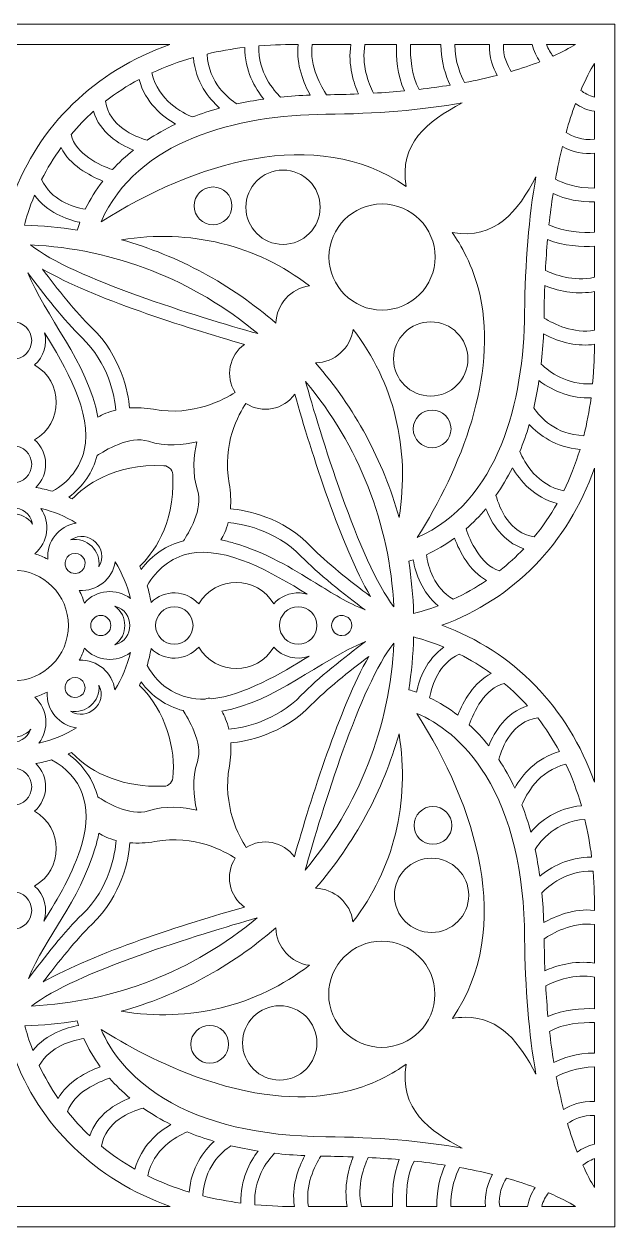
# Model space of a CAD drawing. Header units: inches. Extents: x 45 to 5562, y 0 to 864.
# Drawn here: x 1417 to 1841, y 0 to 864 of the extents above; entities that cross this region are included whole.
import ezdxf

# ---------------------------------------------------------------- set-up
doc = ezdxf.new("R2010")
doc.units = ezdxf.units.IN
doc.header["$MEASUREMENT"] = 0
doc.layers.add('_U+0421_U+043B_U+043E_U+0439 1', color=7, linetype='Continuous')

msp = doc.modelspace()

# ---------------------------------------------------------------- linework, layer by layer
at = {"layer": '_U+0421_U+043B_U+043E_U+0439 1', "color": 1, "lineweight": 9, "true_color": 0xff0000}
msp.add_lwpolyline([(977.11, 864), (977.11, 0), (1841.11, 0), (1841.11, 864), (977.11, 864)], dxfattribs=at)
for points, knots in [([(1408.95, 739.79), (1390.2, 791.31), (1350.01, 830.22), (1296.21, 849.33), (1296.21, 849.33), (1521.68, 849.33), (1521.68, 849.33), (1467.88, 830.22), (1427.69, 791.31), (1408.95, 739.79)], [0, 0, 0, 0, 1, 1, 1, 2, 2, 2, 3, 3, 3, 3]), ([(1569.88, 806.67), (1563.99, 810.32), (1549.61, 821.36), (1548.41, 842.49), (1557.12, 844.55), (1566.21, 846.15), (1575.5, 847.28), (1575.44, 830.58), (1582.74, 817.9), (1589.05, 810.08), (1582.47, 809.15), (1576.05, 808.01), (1569.88, 806.67)], [0, 0, 0, 0, 1, 1, 1, 2, 2, 2, 3, 3, 3, 4, 4, 4, 4]), ([(1622.5, 812.97), (1615.19, 812.7), (1608.05, 812.22), (1601.18, 811.54), (1596.29, 816.25), (1585.02, 829.23), (1585.51, 848.29), (1597.25, 849.28), (1606.29, 849.33), (1613.72, 849.33), (1612.16, 834.63), (1618, 821), (1622.5, 812.97)], [0, 0, 0, 0, 1, 1, 1, 2, 2, 2, 3, 3, 3, 4, 4, 4, 4]), ([(1657.04, 813.78), (1648.96, 813.45), (1641.99, 813.31), (1634.09, 813.22), (1630.65, 818.41), (1621.72, 833.63), (1623.81, 849.33), (1623.81, 849.33), (1651.58, 849.33), (1651.58, 849.33), (1649.37, 834.39), (1653.84, 821), (1657.04, 813.78)], [0, 0, 0, 0, 1, 1, 1, 2, 2, 2, 3, 3, 3, 4, 4, 4, 4]), ([(1689.99, 815.98), (1682.89, 815.31), (1675.51, 814.75), (1667.94, 814.32), (1664.16, 821.71), (1659.09, 834.93), (1661.72, 849.33), (1661.72, 849.33), (1684.34, 849.33), (1684.34, 849.33), (1684.14, 840.47), (1684.9, 827.11), (1689.99, 815.98)], [0, 0, 0, 0, 1, 1, 1, 2, 2, 2, 3, 3, 3, 4, 4, 4, 4]), ([(1700.67, 817.1), (1694.97, 826.73), (1694.16, 840.38), (1694.37, 849.33), (1694.37, 849.33), (1716.21, 849.33), (1716.21, 849.33), (1716.25, 836.67), (1719.78, 826.58), (1722.87, 820.17), (1715.74, 819.01), (1708.3, 817.98), (1700.67, 817.1)], [0, 0, 0, 0, 1, 1, 1, 2, 2, 2, 3, 3, 3, 4, 4, 4, 4]), ([(1756.67, 827.17), (1749.22, 825.26), (1741.35, 823.51), (1733.21, 821.98), (1730.52, 826.91), (1726.3, 836.64), (1726.22, 849.33), (1726.22, 849.33), (1751.06, 849.33), (1751.06, 849.33), (1750.55, 840.19), (1753.68, 832.4), (1756.67, 827.17)], [0, 0, 0, 0, 1, 1, 1, 2, 2, 2, 3, 3, 3, 4, 4, 4, 4]), ([(1766.74, 829.95), (1764.17, 833.83), (1760.5, 840.96), (1761.11, 849.33), (1761.11, 849.33), (1781.68, 849.33), (1781.68, 849.33), (1782.7, 844.58), (1784.97, 840.32), (1787.3, 836.94), (1780.88, 834.42), (1774.1, 832.11), (1766.74, 829.95)], [0, 0, 0, 0, 1, 1, 1, 2, 2, 2, 3, 3, 3, 4, 4, 4, 4]), ([(1796.78, 840.93), (1795.12, 843.08), (1793.18, 846.05), (1792.05, 849.33), (1792.05, 849.33), (1812.86, 849.33), (1812.86, 849.33), (1808.63, 846.77), (1803.31, 843.89), (1796.78, 840.93)], [0, 0, 0, 0, 1, 1, 1, 2, 2, 2, 3, 3, 3, 3]), ([(1537.95, 797.27), (1530.95, 800.1), (1513.14, 809.13), (1508.79, 828.87), (1518.16, 833.25), (1528.15, 836.96), (1538.57, 839.94), (1540.22, 822.26), (1549.6, 810.51), (1557.43, 803.64), (1550.64, 801.78), (1544.21, 799.68), (1537.95, 797.27)], [0, 0, 0, 0, 1, 1, 1, 2, 2, 2, 3, 3, 3, 4, 4, 4, 4]), ([(1816.6, 816.39), (1820.06, 824.43), (1823.46, 830.81), (1826.44, 835.74), (1826.44, 835.74), (1826.44, 811.48), (1826.44, 811.48), (1822.65, 812.35), (1819.11, 814.52), (1816.6, 816.39)], [0, 0, 0, 0, 1, 1, 1, 2, 2, 2, 3, 3, 3, 3]), ([(1505.43, 780.64), (1496.24, 783.25), (1478, 790.64), (1475.56, 808.59), (1482.97, 814.38), (1491.05, 819.64), (1499.62, 824.25), (1504.17, 807.57), (1516.26, 797.6), (1525.85, 792.1), (1518.59, 788.68), (1511.75, 784.84), (1505.43, 780.64)], [0, 0, 0, 0, 1, 1, 1, 2, 2, 2, 3, 3, 3, 4, 4, 4, 4]), ([(1691.35, 747.33), (1626.16, 792.23), (1538.88, 764.11), (1472.36, 721.97), (1498.09, 780.39), (1569.42, 798.73), (1633.65, 799.22), (1669.74, 799.5), (1702.53, 802.22), (1731.49, 807.34), (1706.18, 794.27), (1685.98, 777.92), (1691.35, 747.33)], [0, 0, 0, 0, 1, 1, 1, 2, 2, 2, 3, 3, 3, 4, 4, 4, 4]), ([(1806.05, 786.13), (1808.11, 793.44), (1810.36, 800.39), (1812.77, 806.83), (1816.5, 804.36), (1821.23, 802.03), (1826.44, 801.32), (1826.44, 801.32), (1826.44, 781.32), (1826.44, 781.32), (1817.99, 780.03), (1810.6, 783.31), (1806.05, 786.13)], [0, 0, 0, 0, 1, 1, 1, 2, 2, 2, 3, 3, 3, 4, 4, 4, 4]), ([(1480.46, 759.42), (1471.33, 762.65), (1454.11, 770.51), (1450.82, 784.6), (1455.78, 790.55), (1461.17, 796.16), (1466.91, 801.33), (1471.54, 785.94), (1485.05, 777.69), (1495.58, 773.48), (1490.02, 769.06), (1484.9, 764.28), (1480.46, 759.42)], [0, 0, 0, 0, 1, 1, 1, 2, 2, 2, 3, 3, 3, 4, 4, 4, 4]), ([(1461.04, 730.98), (1451.35, 732.68), (1436.48, 737.68), (1429.7, 752.29), (1433.73, 760.33), (1438.39, 768.04), (1443.6, 775.29), (1449.86, 762.7), (1463.55, 755.24), (1473.6, 751.27), (1468.64, 744.83), (1464.43, 738.03), (1461.04, 730.98)], [0, 0, 0, 0, 1, 1, 1, 2, 2, 2, 3, 3, 3, 4, 4, 4, 4]), ([(1803.41, 776.06), (1810.83, 772.05), (1818.8, 770.38), (1826.45, 771.22), (1826.45, 771.22), (1826.45, 746.23), (1826.45, 746.23), (1813.69, 745.89), (1803.6, 749.91), (1798.44, 752.52), (1799.9, 760.68), (1801.56, 768.57), (1803.41, 776.06)], [0, 0, 0, 0, 1, 1, 1, 2, 2, 2, 3, 3, 3, 4, 4, 4, 4]), ([(1602.92, 705.75), (1588.21, 705.75), (1576.24, 717.72), (1576.24, 732.42), (1576.24, 747.13), (1588.21, 759.1), (1602.92, 759.1), (1617.62, 759.1), (1629.59, 747.13), (1629.59, 732.42), (1629.59, 717.72), (1617.62, 705.75), (1602.92, 705.75)], [0, 0, 0, 0, 1, 1, 1, 2, 2, 2, 3, 3, 3, 4, 4, 4, 4]), ([(1699.27, 495.28), (1730.73, 544.92), (1756.97, 611.32), (1744.31, 668.82), (1739.38, 691.25), (1730.09, 705.84), (1724.41, 714.23), (1755.2, 708.77), (1771.68, 729.63), (1784.45, 754.38), (1779.33, 725.41), (1776.61, 692.62), (1776.33, 656.53), (1775.85, 593.13), (1757.4, 520.5), (1699.27, 495.28)], [0, 0, 0, 0, 1, 1, 1, 2, 2, 2, 3, 3, 3, 4, 4, 4, 5, 5, 5, 5]), ([(1566.24, 733.43), (1566.24, 725.95), (1560.16, 719.86), (1552.68, 719.86), (1545.2, 719.86), (1539.11, 725.95), (1539.11, 733.43), (1539.11, 740.91), (1545.2, 746.99), (1552.68, 746.99), (1560.16, 746.99), (1566.24, 740.91), (1566.24, 733.43)], [0, 0, 0, 0, 1, 1, 1, 2, 2, 2, 3, 3, 3, 4, 4, 4, 4]), ([(1417.36, 719.53), (1418.56, 724.33), (1420.81, 732.01), (1424.63, 741.21), (1433.54, 728.73), (1447.4, 723.66), (1457.07, 721.6), (1456.3, 719.48), (1455.7, 717.59), (1455.23, 716), (1442.82, 717.99), (1430.1, 719.18), (1417.36, 719.53)], [0, 0, 0, 0, 1, 1, 1, 2, 2, 2, 3, 3, 3, 4, 4, 4, 4]), ([(1674, 658.57), (1652.99, 658.57), (1635.89, 675.66), (1635.89, 696.68), (1635.89, 717.69), (1652.99, 734.79), (1674, 734.79), (1695.02, 734.79), (1712.11, 717.69), (1712.11, 696.68), (1712.11, 675.66), (1695.02, 658.57), (1674, 658.57)], [0, 0, 0, 0, 1, 1, 1, 2, 2, 2, 3, 3, 3, 4, 4, 4, 4]), ([(1793.8, 719.8), (1794.62, 727.45), (1795.6, 734.96), (1796.72, 742.2), (1805.89, 738.05), (1816.2, 735.98), (1826.44, 736.22), (1826.44, 736.22), (1826.44, 714.42), (1826.44, 714.42), (1818.51, 714.08), (1804.21, 714.41), (1793.8, 719.8)], [0, 0, 0, 0, 1, 1, 1, 2, 2, 2, 3, 3, 3, 4, 4, 4, 4]), ([(1621.87, 675.98), (1608.44, 674.18), (1598.13, 662.65), (1597.82, 649.12), (1565.64, 677.14), (1527.66, 697.66), (1486.9, 709.06), (1535.98, 716.99), (1584.14, 705.23), (1621.87, 675.98)], [0, 0, 0, 0, 1, 1, 1, 2, 2, 2, 3, 3, 3, 3]), ([(1791.22, 687.02), (1791.6, 694.51), (1792.12, 701.97), (1792.77, 709.27), (1804.25, 704.51), (1817.62, 704.01), (1826.45, 704.38), (1826.45, 704.38), (1826.45, 682.11), (1826.45, 682.11), (1811.38, 678.65), (1797.22, 684.14), (1791.22, 687.02)], [0, 0, 0, 0, 1, 1, 1, 2, 2, 2, 3, 3, 3, 4, 4, 4, 4]), ([(1584.82, 641.63), (1542.02, 653.76), (1451.78, 681.27), (1421.78, 705.36), (1481.68, 702.6), (1538.85, 680.22), (1584.82, 641.63)], [0, 0, 0, 0, 1, 1, 1, 2, 2, 2, 2]), ([(1482.9, 586.73), (1477.56, 585.42), (1473.33, 583.51), (1470.12, 581.64), (1463.17, 620.08), (1431.49, 655.76), (1419.75, 685.3), (1430.83, 670.42), (1446.3, 650.69), (1458.56, 638.9), (1477.76, 620.45), (1481.98, 596.67), (1482.9, 586.73)], [0, 0, 0, 0, 1, 1, 1, 2, 2, 2, 3, 3, 3, 4, 4, 4, 4]), ([(1575.21, 633.93), (1564.3, 625.99), (1561.32, 610.9), (1568.53, 599.41), (1561.11, 594.53), (1538.73, 582.08), (1510.07, 587.31), (1503.85, 588.36), (1498.07, 588.62), (1492.83, 588.26), (1491.76, 599.44), (1486.94, 625.5), (1465.49, 646.1), (1454.54, 656.64), (1440.85, 673.85), (1430.2, 688.01), (1466.79, 666.95), (1532.36, 646.22), (1575.21, 633.93)], [0, 0, 0, 0, 1, 1, 1, 2, 2, 2, 3, 3, 3, 4, 4, 4, 5, 5, 5, 6, 6, 6, 6]), ([(1826.44, 671.9), (1826.44, 671.9), (1826.44, 644.12), (1826.44, 644.12), (1811.75, 641.28), (1797.2, 648.6), (1790.28, 652.86), (1790.37, 657.47), (1790.34, 664.3), (1790.76, 676.22), (1802.61, 671.26), (1815.02, 669.76), (1826.44, 671.9)], [0, 0, 0, 0, 1, 1, 1, 2, 2, 2, 3, 3, 3, 4, 4, 4, 4]), ([(1409.11, 623.26), (1401.71, 623.26), (1395.68, 629.28), (1395.68, 636.69), (1395.68, 644.1), (1401.7, 650.13), (1409.11, 650.13), (1416.52, 650.13), (1422.55, 644.1), (1422.55, 636.69), (1422.55, 629.28), (1416.52, 623.26), (1409.11, 623.26)], [0, 0, 0, 0, 1, 1, 1, 2, 2, 2, 3, 3, 3, 4, 4, 4, 4]), ([(1708.91, 596.78), (1694.2, 596.78), (1682.24, 608.75), (1682.24, 623.45), (1682.24, 638.16), (1694.2, 650.13), (1708.91, 650.13), (1723.62, 650.13), (1735.58, 638.16), (1735.58, 623.45), (1735.58, 608.75), (1723.62, 596.78), (1708.91, 596.78)], [0, 0, 0, 0, 1, 1, 1, 2, 2, 2, 3, 3, 3, 4, 4, 4, 4]), ([(1431.86, 642.3), (1446.34, 618.65), (1466.35, 584.77), (1460.24, 557.91), (1457.42, 545.52), (1449.33, 535.08), (1437.4, 528.39), (1433.53, 529.53), (1429.58, 530.43), (1425.59, 531.09), (1435.16, 540.5), (1434.85, 556.36), (1424.61, 565.34), (1445.26, 577.13), (1445.26, 607.33), (1424.62, 619.12), (1431.29, 624.94), (1433.9, 633.85), (1431.86, 642.3)], [0, 0, 0, 0, 1, 1, 1, 2, 2, 2, 3, 3, 3, 4, 4, 4, 5, 5, 5, 6, 6, 6, 6]), ([(1626.29, 620.64), (1639.82, 620.94), (1651.38, 631.24), (1653.17, 644.71), (1682.5, 606.95), (1694.25, 558.76), (1686.21, 509.68), (1674.82, 550.44), (1654.31, 588.45), (1626.29, 620.64)], [0, 0, 0, 0, 1, 1, 1, 2, 2, 2, 3, 3, 3, 3]), ([(1788.18, 619.71), (1788.97, 626.72), (1789.56, 634.02), (1789.91, 641.49), (1802.34, 634.87), (1815.05, 632.25), (1826.45, 633.96), (1826.43, 627.64), (1826.29, 617.79), (1825.13, 605.58), (1806.88, 604.48), (1793.87, 614.32), (1788.18, 619.71)], [0, 0, 0, 0, 1, 1, 1, 2, 2, 2, 3, 3, 3, 4, 4, 4, 4]), ([(1619.09, 607.3), (1657.28, 561.62), (1679.53, 504.85), (1682.44, 445.45), (1658.03, 476.44), (1628.55, 573.28), (1619.09, 607.3)], [0, 0, 0, 0, 1, 1, 1, 2, 2, 2, 2]), ([(1782.8, 588.38), (1784.27, 594.61), (1785.54, 601.18), (1786.59, 607.96), (1797.72, 599.46), (1810.71, 595.12), (1823.97, 595.5), (1822.72, 586.1), (1820.99, 576.98), (1818.81, 568.33), (1798.57, 569), (1787.31, 581.74), (1782.8, 588.38)], [0, 0, 0, 0, 1, 1, 1, 2, 2, 2, 3, 3, 3, 4, 4, 4, 4]), ([(1611.33, 598.14), (1623.74, 554.89), (1644.59, 489.04), (1665.69, 452.83), (1651.3, 463.63), (1633.87, 477.46), (1623.22, 488.55), (1602.53, 510.07), (1576.42, 514.85), (1565.18, 515.9), (1565.64, 521.58), (1565.34, 527.61), (1564.28, 533.9), (1559.07, 562.45), (1571.05, 583.82), (1576.3, 591.52), (1587.95, 583.9), (1603.42, 587.04), (1611.33, 598.14)], [0, 0, 0, 0, 1, 1, 1, 2, 2, 2, 3, 3, 3, 4, 4, 4, 5, 5, 5, 6, 6, 6, 6]), ([(1709.91, 559.65), (1702.43, 559.65), (1696.35, 565.73), (1696.35, 573.21), (1696.35, 580.7), (1702.43, 586.78), (1709.91, 586.78), (1717.39, 586.78), (1723.48, 580.7), (1723.48, 573.21), (1723.48, 565.73), (1717.39, 559.65), (1709.91, 559.65)], [0, 0, 0, 0, 1, 1, 1, 2, 2, 2, 3, 3, 3, 4, 4, 4, 4]), ([(1804.38, 528.7), (1785.43, 532.68), (1776.29, 548.89), (1772.84, 556.96), (1775.27, 562.86), (1777.54, 569.26), (1779.65, 576.47), (1786.6, 568.9), (1798.46, 559.83), (1816.06, 558.48), (1812.89, 548.02), (1808.97, 538.03), (1804.38, 528.7)], [0, 0, 0, 0, 1, 1, 1, 2, 2, 2, 3, 3, 3, 4, 4, 4, 4]), ([(1469.55, 554.08), (1474.32, 557.26), (1493.16, 568.93), (1506.41, 564.32), (1518.23, 560.21), (1531.84, 561.82), (1541.07, 563.85), (1539.04, 554.62), (1537.43, 541.01), (1541.55, 529.19), (1546.15, 515.96), (1534.6, 497.52), (1531.43, 492.83), (1519.27, 489.74), (1508.91, 482.68), (1501.14, 472.24), (1500.8, 473.01), (1500.46, 473.78), (1500.1, 474.54), (1508.84, 482.95), (1525.13, 503.49), (1523.89, 538.86), (1524.48, 543.07), (1521.25, 546.61), (1517.3, 546.8), (1481.1, 548.48), (1460.18, 531.88), (1451.66, 522.98), (1450.82, 523.38), (1449.98, 523.76), (1449.14, 524.12), (1459.45, 531.83), (1466.44, 542.08), (1469.55, 554.08)], [0, 0, 0, 0, 1, 1, 1, 2, 2, 2, 3, 3, 3, 4, 4, 4, 5, 5, 5, 6, 6, 6, 7, 7, 7, 8, 8, 8, 9, 9, 9, 10, 10, 10, 11, 11, 11, 11]), ([(1422.55, 547.77), (1422.55, 540.36), (1416.52, 534.33), (1409.11, 534.33), (1401.7, 534.33), (1395.68, 540.36), (1395.68, 547.77), (1395.68, 555.18), (1401.7, 561.2), (1409.11, 561.2), (1416.52, 561.2), (1422.55, 555.18), (1422.55, 547.77)], [0, 0, 0, 0, 1, 1, 1, 2, 2, 2, 3, 3, 3, 4, 4, 4, 4]), ([(1826.44, 544.9), (1826.44, 544.9), (1826.44, 319.43), (1826.44, 319.43), (1807.34, 373.23), (1768.42, 413.42), (1716.9, 432.17), (1768.42, 450.91), (1807.33, 491.1), (1826.44, 544.9)], [0, 0, 0, 0, 1, 1, 1, 2, 2, 2, 3, 3, 3, 3]), ([(1767.56, 545.32), (1773.07, 535.93), (1783.03, 524.02), (1799.57, 519.57), (1794.74, 511.05), (1789.24, 503.02), (1783.17, 495.63), (1765.37, 498.35), (1758.24, 516.32), (1755.76, 525.4), (1760.07, 531.56), (1764.02, 538.23), (1767.56, 545.32)], [0, 0, 0, 0, 1, 1, 1, 2, 2, 2, 3, 3, 3, 4, 4, 4, 4]), ([(1423.24, 504.86), (1416.38, 514.7), (1401.91, 514.73), (1394.99, 504.87), (1398.09, 520.48), (1420.16, 520.44), (1423.24, 504.86)], [0, 0, 0, 0, 1, 1, 1, 2, 2, 2, 2]), ([(1434.1, 479.6), (1431.09, 481.18), (1427.94, 482.47), (1424.69, 483.46), (1434.56, 491.59), (1436.19, 506), (1429.15, 516.1), (1438.08, 513.97), (1446.62, 510.42), (1454.45, 505.58), (1442.23, 503.58), (1433.06, 492.27), (1434.1, 479.6)], [0, 0, 0, 0, 1, 1, 1, 2, 2, 2, 3, 3, 3, 4, 4, 4, 4]), ([(1758.25, 471.22), (1744.55, 475.54), (1736.99, 493.44), (1734.27, 501.33), (1739.38, 505.79), (1744.08, 510.59), (1748.51, 515.9), (1752.61, 505.49), (1760.66, 492.06), (1775.69, 487.15), (1770.25, 481.39), (1764.51, 476.14), (1758.25, 471.22)], [0, 0, 0, 0, 1, 1, 1, 2, 2, 2, 3, 3, 3, 4, 4, 4, 4]), ([(1470.72, 474.08), (1472.41, 485.82), (1462.14, 495.65), (1450.51, 493.48), (1463.36, 501.88), (1478.51, 487.26), (1470.72, 474.08)], [0, 0, 0, 0, 1, 1, 1, 2, 2, 2, 2]), ([(1626.24, 462.57), (1608.95, 473.26), (1591.07, 484.31), (1567.52, 491.23), (1564.42, 492.14), (1561.34, 492.87), (1558.31, 493.42), (1560.21, 496.57), (1562.15, 500.72), (1563.53, 505.98), (1572.48, 505.16), (1597.23, 501.16), (1616.01, 481.62), (1627.68, 469.48), (1647.15, 454.19), (1661.92, 443.17), (1649.55, 448.15), (1638.12, 455.22), (1626.24, 462.57)], [0, 0, 0, 0, 1, 1, 1, 2, 2, 2, 3, 3, 3, 4, 4, 4, 5, 5, 5, 6, 6, 6, 6]), ([(1725.99, 494.69), (1729.75, 484.78), (1736.84, 471.17), (1748.92, 464.38), (1741.41, 459.28), (1733.44, 454.75), (1725.14, 450.87), (1711.21, 458.72), (1707.07, 474.48), (1705.85, 482.87), (1712.81, 486.03), (1719.56, 489.99), (1725.99, 494.69)], [0, 0, 0, 0, 1, 1, 1, 2, 2, 2, 3, 3, 3, 4, 4, 4, 4]), ([(1535.81, 483.64), (1562.31, 489.12), (1595.24, 469.9), (1620.35, 454.5), (1618.68, 454.98), (1616.94, 455.27), (1615.14, 455.38), (1607.76, 455.79), (1600.91, 452.86), (1596.23, 447.5), (1584.43, 468.15), (1554.24, 468.14), (1542.45, 447.5), (1533.47, 457.75), (1517.6, 458.03), (1508.21, 448.47), (1507.53, 452.55), (1506.61, 456.57), (1505.44, 460.51), (1512.07, 472.39), (1522.8, 480.73), (1535.07, 483.49), (1535.32, 483.52), (1535.57, 483.57), (1535.81, 483.64)], [0, 0, 0, 0, 1, 1, 1, 2, 2, 2, 3, 3, 3, 4, 4, 4, 5, 5, 5, 6, 6, 6, 7, 7, 7, 8, 8, 8, 8]), ([(1453.69, 483.78), (1460.08, 483.78), (1463.31, 476), (1458.79, 471.48), (1455.98, 468.67), (1451.4, 468.67), (1448.59, 471.48), (1444.18, 475.89), (1447.12, 483.78), (1453.69, 483.78)], [0, 0, 0, 0, 1, 1, 1, 2, 2, 2, 3, 3, 3, 3]), ([(1460.39, 448.15), (1459.41, 451.27), (1458.13, 454.3), (1456.6, 457.19), (1469.34, 456.19), (1480.57, 465.43), (1482.5, 477.65), (1487.55, 469.57), (1491.21, 460.73), (1493.35, 451.47), (1483.59, 458.88), (1468.94, 457.92), (1460.39, 448.15)], [0, 0, 0, 0, 1, 1, 1, 2, 2, 2, 3, 3, 3, 4, 4, 4, 4]), ([(1696.34, 479.13), (1698.07, 469.54), (1702.57, 455.7), (1714.25, 446.23), (1706.97, 443.42), (1700.88, 441.65), (1696.64, 440.58), (1696.27, 453.21), (1695.09, 465.8), (1693.12, 478.12), (1694.18, 478.43), (1695.25, 478.77), (1696.34, 479.13)], [0, 0, 0, 0, 1, 1, 1, 2, 2, 2, 3, 3, 3, 4, 4, 4, 4]), ([(1369.33, 432), (1369.33, 453.93), (1387.18, 471.78), (1409.11, 471.78), (1431.05, 471.78), (1448.89, 453.93), (1448.89, 432), (1448.89, 410.07), (1431.05, 392.22), (1409.11, 392.22), (1387.18, 392.22), (1369.33, 410.07), (1369.33, 432)], [0, 0, 0, 0, 1, 1, 1, 2, 2, 2, 3, 3, 3, 4, 4, 4, 4]), ([(1482.3, 418.11), (1491.73, 425), (1491.73, 439), (1482.3, 445.89), (1496.68, 441.94), (1496.5, 422), (1482.3, 418.11)], [0, 0, 0, 0, 1, 1, 1, 2, 2, 2, 2]), ([(1524.88, 445.43), (1532.29, 445.43), (1538.32, 439.41), (1538.32, 432), (1538.32, 424.59), (1532.29, 418.57), (1524.88, 418.57), (1517.47, 418.57), (1511.45, 424.59), (1511.45, 432), (1511.45, 439.41), (1517.47, 445.43), (1524.88, 445.43)], [0, 0, 0, 0, 1, 1, 1, 2, 2, 2, 3, 3, 3, 4, 4, 4, 4]), ([(1600.37, 432), (1600.37, 439.41), (1606.4, 445.43), (1613.81, 445.43), (1621.21, 445.43), (1627.24, 439.41), (1627.24, 432), (1627.24, 424.59), (1621.21, 418.57), (1613.81, 418.57), (1606.4, 418.57), (1600.37, 424.59), (1600.37, 432)], [0, 0, 0, 0, 1, 1, 1, 2, 2, 2, 3, 3, 3, 4, 4, 4, 4]), ([(1479.36, 432), (1479.36, 428.02), (1476.13, 424.79), (1472.16, 424.79), (1468.18, 424.79), (1464.95, 428.02), (1464.95, 432), (1464.95, 435.98), (1468.18, 439.21), (1472.16, 439.21), (1476.13, 439.21), (1479.36, 435.98), (1479.36, 432)], [0, 0, 0, 0, 1, 1, 1, 2, 2, 2, 3, 3, 3, 4, 4, 4, 4]), ([(1645.08, 424.71), (1641.06, 424.71), (1637.79, 427.98), (1637.79, 432), (1637.79, 436.11), (1641.16, 439.29), (1645.05, 439.29), (1646.73, 439.29), (1646.81, 439.03), (1649.64, 437.67), (1654.96, 433.42), (1651.96, 424.71), (1645.08, 424.71)], [0, 0, 0, 0, 1, 1, 1, 2, 2, 2, 3, 3, 3, 4, 4, 4, 4]), ([(1698.71, 384.04), (1696.59, 384.81), (1694.71, 385.41), (1693.11, 385.88), (1695.1, 398.3), (1696.29, 411.01), (1696.64, 423.76), (1701.44, 422.55), (1709.13, 420.3), (1718.32, 416.48), (1705.84, 407.58), (1700.77, 393.72), (1698.71, 384.04)], [0, 0, 0, 0, 1, 1, 1, 2, 2, 2, 3, 3, 3, 4, 4, 4, 4]), ([(1456.73, 407.04), (1458.22, 409.86), (1459.44, 412.8), (1460.4, 415.83), (1468.98, 406.05), (1483.62, 405.15), (1493.35, 412.53), (1491.17, 403.06), (1487.4, 394.05), (1482.17, 385.81), (1480.62, 397.92), (1469.76, 407.77), (1456.73, 407.04)], [0, 0, 0, 0, 1, 1, 1, 2, 2, 2, 3, 3, 3, 4, 4, 4, 4]), ([(1551.65, 379.37), (1550.05, 380.1), (1548.29, 379.91), (1546.95, 379.07), (1529.18, 378.64), (1514.14, 387.41), (1505.38, 403.27), (1506.58, 407.28), (1507.52, 411.38), (1508.21, 415.53), (1517.61, 405.96), (1533.47, 406.26), (1542.45, 416.5), (1554.24, 395.86), (1584.44, 395.86), (1596.23, 416.5), (1602.66, 409.14), (1612.76, 406.84), (1621.57, 409.88), (1601.4, 397.49), (1575, 381.83), (1551.65, 379.37)], [0, 0, 0, 0, 1, 1, 1, 2, 2, 2, 3, 3, 3, 4, 4, 4, 5, 5, 5, 6, 6, 6, 7, 7, 7, 7]), ([(1616.01, 381.88), (1597.65, 362.78), (1573.95, 358.51), (1563.99, 357.57), (1562.75, 362.89), (1560.91, 367.14), (1559.1, 370.38), (1597.5, 377.22), (1628.98, 406.96), (1662.1, 420.46), (1647.26, 409.39), (1627.72, 394.06), (1616.01, 381.88)], [0, 0, 0, 0, 1, 1, 1, 2, 2, 2, 3, 3, 3, 4, 4, 4, 4]), ([(1682.47, 419.33), (1679.71, 359.43), (1657.33, 302.26), (1618.75, 256.3), (1630.88, 299.09), (1658.38, 389.33), (1682.47, 419.33)], [0, 0, 0, 0, 1, 1, 1, 2, 2, 2, 2]), ([(1576.52, 272.58), (1571.63, 279.99), (1559.18, 302.33), (1564.43, 331.05), (1565.39, 336.78), (1565.72, 342.34), (1565.41, 347.62), (1576.56, 348.7), (1602.63, 353.53), (1623.22, 374.95), (1633.61, 385.76), (1650.57, 399.27), (1664.46, 409.74), (1643.6, 372.88), (1623.14, 308.08), (1611.04, 265.9), (1603.09, 276.82), (1587.99, 279.78), (1576.52, 272.58)], [0, 0, 0, 0, 1, 1, 1, 2, 2, 2, 3, 3, 3, 4, 4, 4, 5, 5, 5, 6, 6, 6, 6]), ([(1728.38, 367.51), (1721.94, 372.47), (1715.14, 376.68), (1708.1, 380.07), (1709.82, 389.76), (1714.83, 404.65), (1729.41, 411.41), (1737.44, 407.38), (1745.16, 402.72), (1752.41, 397.51), (1739.81, 391.25), (1732.35, 377.56), (1728.38, 367.51)], [0, 0, 0, 0, 1, 1, 1, 2, 2, 2, 3, 3, 3, 4, 4, 4, 4]), ([(1460.33, 390.16), (1463.35, 382.88), (1454.12, 376.79), (1448.59, 382.32), (1446.09, 384.83), (1446.16, 388.03), (1447.06, 390.2), (1449.54, 396.2), (1457.9, 396.05), (1460.33, 390.16)], [0, 0, 0, 0, 1, 1, 1, 2, 2, 2, 3, 3, 3, 3]), ([(1451.21, 340.81), (1466.29, 324.67), (1490.31, 315.65), (1516.03, 316.55), (1519.7, 316.08), (1523.23, 318.47), (1523.85, 322.65), (1526.21, 342.47), (1518.7, 371.22), (1499.88, 389), (1500.28, 389.84), (1500.67, 390.69), (1501.05, 391.55), (1508.77, 381.12), (1519.08, 374.04), (1531.18, 370.91), (1534.37, 366.14), (1546.05, 347.32), (1541.43, 334.04), (1537.32, 322.22), (1538.93, 308.61), (1540.96, 299.37), (1531.73, 301.41), (1518.12, 303.01), (1506.3, 298.9), (1493.07, 294.3), (1474.64, 305.84), (1469.94, 309.02), (1466.82, 321.25), (1459.42, 331.95), (1448.78, 339.72), (1449.59, 340.07), (1450.41, 340.43), (1451.21, 340.81)], [0, 0, 0, 0, 1, 1, 1, 2, 2, 2, 3, 3, 3, 4, 4, 4, 5, 5, 5, 6, 6, 6, 7, 7, 7, 8, 8, 8, 9, 9, 9, 10, 10, 10, 11, 11, 11, 11]), ([(1470.81, 389.14), (1477.31, 376.12), (1462.46, 362.85), (1450.3, 370.53), (1461.19, 368.54), (1472.04, 376.97), (1470.81, 389.14)], [0, 0, 0, 0, 1, 1, 1, 2, 2, 2, 2]), ([(1750.6, 345.54), (1746.24, 351.03), (1741.6, 356.01), (1736.53, 360.65), (1739.76, 369.78), (1747.62, 387.01), (1761.71, 390.3), (1767.67, 385.34), (1773.28, 379.94), (1778.44, 374.2), (1763.06, 369.57), (1754.81, 356.07), (1750.6, 345.54)], [0, 0, 0, 0, 1, 1, 1, 2, 2, 2, 3, 3, 3, 4, 4, 4, 4]), ([(1424.78, 380.55), (1427.83, 381.48), (1430.78, 382.68), (1433.62, 384.14), (1432.78, 371.19), (1442.48, 360.17), (1454.6, 358.51), (1446.32, 353.36), (1437.28, 349.67), (1427.78, 347.58), (1435.18, 357.16), (1434.56, 371.82), (1424.78, 380.55)], [0, 0, 0, 0, 1, 1, 1, 2, 2, 2, 3, 3, 3, 4, 4, 4, 4]), ([(1733.53, 150.58), (1730.38, 150.58), (1727.33, 150.27), (1724.44, 149.77), (1769.48, 215.14), (1740.98, 302.68), (1699, 368.87), (1714.13, 362.38), (1732.84, 349.55), (1748.43, 324.17), (1766.58, 294.6), (1775.97, 255.34), (1776.33, 207.47), (1776.61, 171.38), (1779.33, 138.59), (1784.45, 109.62), (1772.99, 131.84), (1759.2, 150.58), (1733.53, 150.58)], [0, 0, 0, 0, 1, 1, 1, 2, 2, 2, 3, 3, 3, 4, 4, 4, 5, 5, 5, 6, 6, 6, 6]), ([(1769.21, 315.27), (1765.78, 322.54), (1761.94, 329.4), (1757.72, 335.73), (1760.24, 344.91), (1767.5, 363.15), (1785.7, 365.56), (1791.49, 358.14), (1796.75, 350.07), (1801.37, 341.49), (1784.68, 336.95), (1774.71, 324.85), (1769.21, 315.27)], [0, 0, 0, 0, 1, 1, 1, 2, 2, 2, 3, 3, 3, 4, 4, 4, 4]), ([(1394.28, 360.26), (1400.24, 350.13), (1414.18, 348.86), (1421.9, 357.45), (1416.65, 343.63), (1396.65, 345.61), (1394.28, 360.26)], [0, 0, 0, 0, 1, 1, 1, 2, 2, 2, 2]), ([(1653.1, 219.25), (1651.3, 232.67), (1639.77, 242.99), (1626.23, 243.29), (1654.25, 275.47), (1674.77, 313.45), (1686.17, 354.21), (1694.11, 305.14), (1682.34, 256.97), (1653.1, 219.25)], [0, 0, 0, 0, 1, 1, 1, 2, 2, 2, 3, 3, 3, 3]), ([(1409.11, 302.8), (1401.71, 302.8), (1395.68, 308.82), (1395.68, 316.23), (1395.68, 323.64), (1401.7, 329.67), (1409.11, 329.67), (1416.52, 329.67), (1422.55, 323.64), (1422.55, 316.23), (1422.55, 308.82), (1416.52, 302.8), (1409.11, 302.8)], [0, 0, 0, 0, 1, 1, 1, 2, 2, 2, 3, 3, 3, 4, 4, 4, 4]), ([(1424.62, 244.88), (1445.26, 256.68), (1445.25, 286.88), (1424.61, 298.66), (1434.83, 307.62), (1435.17, 323.49), (1425.59, 332.91), (1429.38, 333.53), (1433.14, 334.38), (1436.82, 335.44), (1458.55, 323.95), (1466.55, 302.26), (1458.75, 275.74), (1452.22, 253.53), (1441.56, 236.26), (1431.24, 219.57), (1434.25, 228.32), (1432.02, 238.41), (1424.62, 244.88)], [0, 0, 0, 0, 1, 1, 1, 2, 2, 2, 3, 3, 3, 4, 4, 4, 5, 5, 5, 6, 6, 6, 6]), ([(1780.75, 283.67), (1778.89, 290.47), (1776.76, 297), (1774.38, 303.16), (1777.22, 310.17), (1786.24, 327.97), (1805.98, 332.32), (1810.36, 322.96), (1814.07, 312.96), (1817.05, 302.54), (1799.37, 300.89), (1787.62, 291.51), (1780.75, 283.67)], [0, 0, 0, 0, 1, 1, 1, 2, 2, 2, 3, 3, 3, 4, 4, 4, 4]), ([(1710.54, 274.87), (1703.06, 274.87), (1696.98, 280.95), (1696.98, 288.43), (1696.98, 295.91), (1703.06, 302), (1710.54, 302), (1718.02, 302), (1724.11, 295.91), (1724.11, 288.43), (1724.11, 280.96), (1718.02, 274.87), (1710.54, 274.87)], [0, 0, 0, 0, 1, 1, 1, 2, 2, 2, 3, 3, 3, 4, 4, 4, 4]), ([(1787.19, 252.07), (1786.26, 258.63), (1785.12, 265.04), (1783.8, 271.19), (1787.52, 277.08), (1798.71, 291.45), (1819.6, 292.69), (1821.66, 283.98), (1823.27, 274.89), (1824.39, 265.61), (1807.72, 265.66), (1795.01, 258.37), (1787.19, 252.07)], [0, 0, 0, 0, 1, 1, 1, 2, 2, 2, 3, 3, 3, 4, 4, 4, 4]), ([(1470.64, 282.74), (1473.78, 280.85), (1477.92, 278.93), (1483.15, 277.57), (1482.44, 268.6), (1478.68, 243.61), (1458.73, 224.44), (1446.59, 212.77), (1431.31, 193.3), (1420.28, 178.53), (1432.37, 208.52), (1456.54, 232.75), (1468.35, 272.92), (1469.32, 276.24), (1470.09, 279.53), (1470.64, 282.74)], [0, 0, 0, 0, 1, 1, 1, 2, 2, 2, 3, 3, 3, 4, 4, 4, 5, 5, 5, 5]), ([(1465.66, 217.23), (1487.56, 238.28), (1492.15, 264.59), (1493.08, 275.93), (1498.74, 275.48), (1504.74, 275.78), (1511.01, 276.83), (1539.48, 282.03), (1561.32, 269.7), (1568.62, 264.8), (1561.03, 253.16), (1564.14, 237.7), (1575.26, 229.78), (1532.52, 217.52), (1467.27, 196.89), (1430.84, 175.94), (1441.36, 189.91), (1454.85, 206.84), (1465.66, 217.23)], [0, 0, 0, 0, 1, 1, 1, 2, 2, 2, 3, 3, 3, 4, 4, 4, 5, 5, 5, 6, 6, 6, 6]), ([(1709.54, 211.52), (1694.83, 211.52), (1682.86, 223.49), (1682.86, 238.2), (1682.86, 252.9), (1694.83, 264.87), (1709.54, 264.87), (1724.24, 264.87), (1736.21, 252.9), (1736.21, 238.2), (1736.21, 223.49), (1724.24, 211.52), (1709.54, 211.52)], [0, 0, 0, 0, 1, 1, 1, 2, 2, 2, 3, 3, 3, 4, 4, 4, 4]), ([(1790.08, 218.61), (1789.82, 225.92), (1789.33, 233.07), (1788.65, 239.93), (1793.36, 244.82), (1806.35, 256.11), (1825.41, 255.6), (1826.4, 243.86), (1826.45, 234.82), (1826.45, 227.4), (1811.74, 228.95), (1798.11, 223.11), (1790.08, 218.61)], [0, 0, 0, 0, 1, 1, 1, 2, 2, 2, 3, 3, 3, 4, 4, 4, 4]), ([(1409.11, 240.74), (1416.52, 240.74), (1422.55, 234.72), (1422.55, 227.31), (1422.55, 219.9), (1416.52, 213.87), (1409.11, 213.87), (1401.7, 213.87), (1395.68, 219.9), (1395.68, 227.31), (1395.68, 234.72), (1401.7, 240.74), (1409.11, 240.74)], [0, 0, 0, 0, 1, 1, 1, 2, 2, 2, 3, 3, 3, 4, 4, 4, 4]), ([(1584.3, 221.91), (1538.64, 183.79), (1481.87, 161.57), (1422.52, 158.67), (1452.7, 182.71), (1544, 210.45), (1584.3, 221.91)], [0, 0, 0, 0, 1, 1, 1, 2, 2, 2, 2]), ([(1790.89, 184.07), (1790.59, 191.57), (1790.41, 199.27), (1790.34, 207.02), (1795.54, 210.46), (1810.77, 219.37), (1826.44, 217.3), (1826.44, 217.3), (1826.44, 189.53), (1826.44, 189.53), (1811.49, 191.74), (1798.11, 187.27), (1790.89, 184.07)], [0, 0, 0, 0, 1, 1, 1, 2, 2, 2, 3, 3, 3, 4, 4, 4, 4]), ([(1597.75, 214.82), (1598.05, 201.07), (1608.59, 189.71), (1621.82, 187.94), (1584.04, 158.59), (1535.84, 146.84), (1486.77, 154.9), (1527.54, 166.29), (1565.56, 186.8), (1597.75, 214.82)], [0, 0, 0, 0, 1, 1, 1, 2, 2, 2, 3, 3, 3, 3]), ([(1635.68, 167.11), (1635.68, 188.12), (1652.78, 205.22), (1673.79, 205.22), (1694.81, 205.22), (1711.9, 188.12), (1711.9, 167.11), (1711.9, 146.1), (1694.81, 129), (1673.79, 129), (1652.78, 129), (1635.68, 146.1), (1635.68, 167.11)], [0, 0, 0, 0, 1, 1, 1, 2, 2, 2, 3, 3, 3, 4, 4, 4, 4]), ([(1791.42, 173.17), (1798.82, 176.95), (1812.06, 182.01), (1826.44, 179.39), (1826.44, 179.39), (1826.44, 156.78), (1826.44, 156.78), (1817.57, 156.97), (1804.2, 156.21), (1793.08, 151.12), (1792.4, 158.28), (1791.85, 165.67), (1791.42, 173.17)], [0, 0, 0, 0, 1, 1, 1, 2, 2, 2, 3, 3, 3, 4, 4, 4, 4]), ([(1600.57, 158.88), (1615.28, 158.88), (1627.24, 146.91), (1627.24, 132.2), (1627.24, 117.5), (1615.28, 105.53), (1600.57, 105.53), (1585.86, 105.53), (1573.89, 117.5), (1573.89, 132.2), (1573.89, 146.91), (1585.86, 158.88), (1600.57, 158.88)], [0, 0, 0, 0, 1, 1, 1, 2, 2, 2, 3, 3, 3, 4, 4, 4, 4]), ([(1455.23, 148), (1455.54, 146.93), (1455.88, 145.85), (1456.24, 144.76), (1447.57, 143.16), (1433.08, 138.77), (1423.34, 126.85), (1420.53, 134.14), (1418.76, 140.23), (1417.69, 144.48), (1430.32, 144.84), (1442.92, 146.03), (1455.23, 148)], [0, 0, 0, 0, 1, 1, 1, 2, 2, 2, 3, 3, 3, 4, 4, 4, 4]), ([(1794.19, 140.43), (1803.81, 146.14), (1817.48, 146.95), (1826.45, 146.74), (1826.45, 146.74), (1826.45, 124.9), (1826.45, 124.9), (1813.77, 124.86), (1803.67, 121.33), (1797.25, 118.23), (1796.08, 125.4), (1795.06, 132.84), (1794.19, 140.43)], [0, 0, 0, 0, 1, 1, 1, 2, 2, 2, 3, 3, 3, 4, 4, 4, 4]), ([(1546.42, 105.91), (1629.94, 77.56), (1673.9, 105.1), (1691.37, 116.8), (1685.67, 84.73), (1708.57, 68.49), (1731.49, 56.66), (1702.52, 61.78), (1669.74, 64.5), (1633.65, 64.78), (1585.89, 65.14), (1546.72, 74.47), (1517.23, 92.49), (1491.88, 107.99), (1478.96, 126.69), (1472.39, 141.84), (1488.79, 131.45), (1515.38, 116.44), (1546.42, 105.91)], [0, 0, 0, 0, 1, 1, 1, 2, 2, 2, 3, 3, 3, 4, 4, 4, 5, 5, 5, 6, 6, 6, 6]), ([(1550.33, 144.77), (1557.81, 144.77), (1563.89, 138.68), (1563.89, 131.2), (1563.89, 123.72), (1557.81, 117.64), (1550.33, 117.64), (1542.85, 117.64), (1536.76, 123.72), (1536.76, 131.2), (1536.76, 138.68), (1542.85, 144.77), (1550.33, 144.77)], [0, 0, 0, 0, 1, 1, 1, 2, 2, 2, 3, 3, 3, 4, 4, 4, 4]), ([(1459.99, 135.27), (1463.14, 128.31), (1467.1, 121.55), (1471.81, 115.12), (1461.9, 111.36), (1448.29, 104.28), (1441.5, 92.2), (1436.39, 99.7), (1431.86, 107.67), (1427.98, 115.97), (1435.83, 129.9), (1451.59, 134.04), (1459.99, 135.27)], [0, 0, 0, 0, 1, 1, 1, 2, 2, 2, 3, 3, 3, 4, 4, 4, 4]), ([(1409.28, 124.21), (1428.02, 72.69), (1468.22, 33.78), (1522.02, 14.67), (1522.02, 14.67), (1296.54, 14.67), (1296.54, 14.67), (1350.34, 33.78), (1390.54, 72.69), (1409.28, 124.21)], [0, 0, 0, 0, 1, 1, 1, 2, 2, 2, 3, 3, 3, 3]), ([(1804.27, 84.43), (1802.35, 91.87), (1800.6, 99.74), (1799.06, 107.89), (1803.99, 110.59), (1813.73, 114.81), (1826.44, 114.89), (1826.44, 114.89), (1826.44, 90.05), (1826.44, 90.05), (1817.3, 90.55), (1809.5, 87.42), (1804.27, 84.43)], [0, 0, 0, 0, 1, 1, 1, 2, 2, 2, 3, 3, 3, 4, 4, 4, 4]), ([(1478.44, 106.84), (1482.9, 101.73), (1487.7, 97.04), (1493.01, 92.61), (1482.6, 88.51), (1469.17, 80.46), (1464.27, 65.42), (1458.51, 70.86), (1453.26, 76.61), (1448.33, 82.86), (1452.66, 96.56), (1470.55, 104.12), (1478.44, 106.84)], [0, 0, 0, 0, 1, 1, 1, 2, 2, 2, 3, 3, 3, 4, 4, 4, 4]), ([(1502.51, 85.35), (1508.67, 81.04), (1515.35, 77.09), (1522.43, 73.56), (1513.04, 68.05), (1501.14, 58.08), (1496.69, 41.55), (1488.17, 46.37), (1480.14, 51.88), (1472.75, 57.94), (1475.47, 75.74), (1493.44, 82.87), (1502.51, 85.35)], [0, 0, 0, 0, 1, 1, 1, 2, 2, 2, 3, 3, 3, 4, 4, 4, 4]), ([(1826.44, 80), (1826.44, 80), (1826.44, 59.43), (1826.44, 59.43), (1821.7, 58.41), (1817.45, 56.15), (1814.07, 53.82), (1811.55, 60.23), (1809.2, 67.12), (1807.06, 74.36), (1810.95, 76.93), (1818.09, 80.59), (1826.44, 80)], [0, 0, 0, 0, 1, 1, 1, 2, 2, 2, 3, 3, 3, 4, 4, 4, 4]), ([(1505.81, 36.73), (1509.8, 55.68), (1526, 64.83), (1534.07, 68.27), (1540.31, 65.71), (1546.74, 63.46), (1553.59, 61.46), (1546.02, 54.52), (1536.95, 42.66), (1535.6, 25.05), (1525.14, 28.22), (1515.14, 32.14), (1505.81, 36.73)], [0, 0, 0, 0, 1, 1, 1, 2, 2, 2, 3, 3, 3, 4, 4, 4, 4]), ([(1572.63, 17.14), (1563.21, 18.39), (1554.1, 20.13), (1545.45, 22.3), (1546.12, 42.55), (1558.86, 53.81), (1565.49, 58.32), (1571.73, 56.84), (1578.3, 55.57), (1585.09, 54.52), (1579.07, 46.6), (1572.12, 33.77), (1572.63, 17.14)], [0, 0, 0, 0, 1, 1, 1, 2, 2, 2, 3, 3, 3, 4, 4, 4, 4]), ([(1611.06, 14.67), (1604.74, 14.68), (1594.89, 14.83), (1582.7, 15.99), (1581.58, 34.22), (1591.43, 47.24), (1596.82, 52.94), (1603.83, 52.14), (1611.14, 51.55), (1618.61, 51.2), (1613.97, 42.43), (1608.89, 28.99), (1611.06, 14.67)], [0, 0, 0, 0, 1, 1, 1, 2, 2, 2, 3, 3, 3, 4, 4, 4, 4]), ([(1649.01, 14.67), (1649.01, 14.67), (1621.23, 14.67), (1621.23, 14.67), (1618.4, 29.37), (1625.72, 43.92), (1629.98, 50.83), (1635.97, 50.73), (1642.69, 50.73), (1653.36, 50.35), (1650.18, 42.61), (1646.29, 29.29), (1649.01, 14.67)], [0, 0, 0, 0, 1, 1, 1, 2, 2, 2, 3, 3, 3, 4, 4, 4, 4]), ([(1681.49, 14.67), (1681.49, 14.67), (1659.22, 14.67), (1659.22, 14.67), (1655.76, 29.73), (1661.25, 43.89), (1664.13, 49.89), (1671.62, 49.51), (1679.08, 48.99), (1686.37, 48.34), (1681.62, 36.87), (1681.13, 23.5), (1681.49, 14.67)], [0, 0, 0, 0, 1, 1, 1, 2, 2, 2, 3, 3, 3, 4, 4, 4, 4]), ([(1713.33, 14.67), (1713.33, 14.67), (1691.53, 14.67), (1691.53, 14.67), (1691.2, 22.61), (1691.53, 36.9), (1696.92, 47.32), (1704.57, 46.49), (1712.08, 45.51), (1719.32, 44.39), (1716.35, 37.81), (1713.01, 27.45), (1713.33, 14.67)], [0, 0, 0, 0, 1, 1, 1, 2, 2, 2, 3, 3, 3, 4, 4, 4, 4]), ([(1826.44, 49.05), (1826.44, 49.05), (1826.44, 28.26), (1826.44, 28.26), (1823.9, 32.48), (1821.03, 37.8), (1818.07, 44.34), (1820.21, 45.99), (1823.17, 47.93), (1826.44, 49.05)], [0, 0, 0, 0, 1, 1, 1, 2, 2, 2, 3, 3, 3, 3]), ([(1748.32, 14.67), (1748.32, 14.67), (1723.34, 14.67), (1723.34, 14.67), (1723.01, 27.41), (1727.03, 37.52), (1729.63, 42.68), (1737.79, 41.22), (1745.68, 39.55), (1753.18, 37.71), (1750.25, 32.25), (1747.28, 24.1), (1748.32, 14.67)], [0, 0, 0, 0, 1, 1, 1, 2, 2, 2, 3, 3, 3, 4, 4, 4, 4]), ([(1783.95, 28.35), (1781.47, 24.61), (1779.14, 19.89), (1778.43, 14.67), (1778.43, 14.67), (1758.43, 14.67), (1758.43, 14.67), (1757.15, 23.12), (1760.42, 30.51), (1763.24, 35.06), (1770.56, 33), (1777.5, 30.75), (1783.95, 28.35)], [0, 0, 0, 0, 1, 1, 1, 2, 2, 2, 3, 3, 3, 4, 4, 4, 4]), ([(1812.86, 14.67), (1812.86, 14.67), (1788.6, 14.67), (1788.6, 14.67), (1789.46, 18.46), (1791.63, 22.01), (1793.5, 24.51), (1801.54, 21.05), (1807.93, 17.65), (1812.86, 14.67)], [0, 0, 0, 0, 1, 1, 1, 2, 2, 2, 3, 3, 3, 3])]:
    msp.add_open_spline(points, degree=3, knots=knots, dxfattribs=at)

doc.saveas('drawing.dxf')
